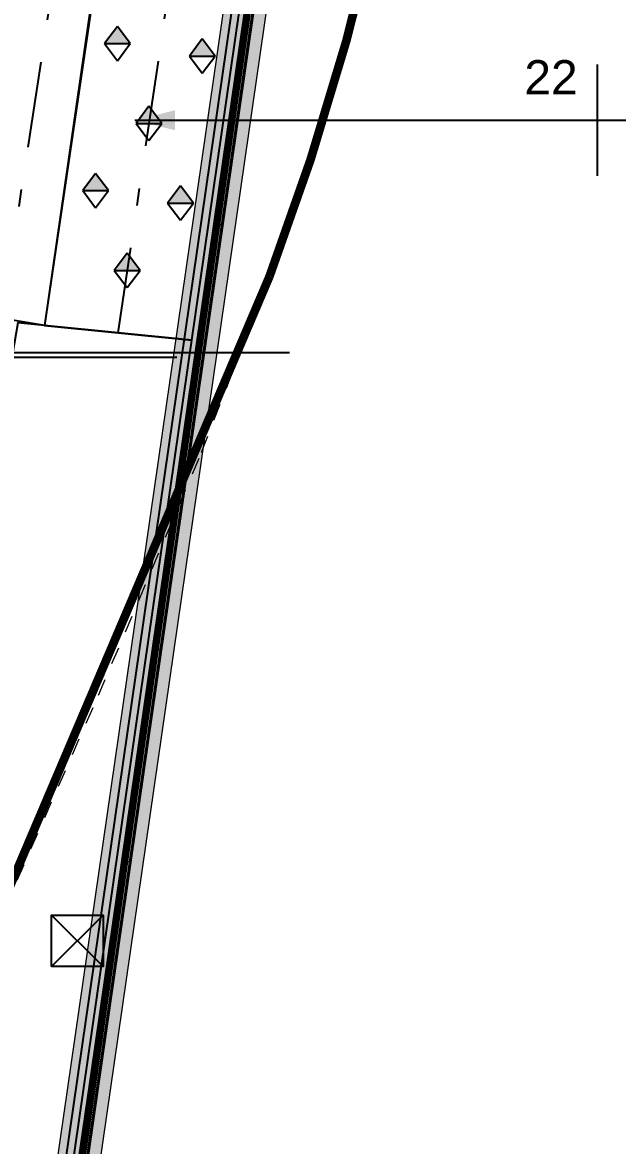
# Model space of a CAD drawing. Extents: x -14.2 to 52.3, y 2.5 to 90.9.
# Drawn here: x 44.26 to 47.72, y 20.09 to 26.63 of the extents above; entities that cross this region are included whole.
import ezdxf
from ezdxf.enums import TextEntityAlignment as Align

# ---------------------------------------------------------------- set-up
doc = ezdxf.new("R2010")
doc.units = 0
for name, pattern in [('DASHDOT', [1, 0.5, -0.25, 0, -0.25]), ('limpo_PINI-PSG-PE-0102-LAZ-R00$0$CENTER2', [28.575, 19.05, -3.175, 3.175, -3.175]), ('limpo_PINI-PSG-PE-0102-LAZ-R00$0$DAA_Traço Ponto', [10, 5, -2.5, 0, -2.5]), ('limpo_PINI-PSG-PE-0102-LAZ-R00$0$DASHDOT', [1, 0.5, -0.25, 0, -0.25]), ('limpo_PINI-PSG-PE-0102-LAZ-R00$0$HIDDEN', [0.375, 0.25, -0.125])]:
    doc.linetypes.add(name, pattern=pattern)
for name, color, linetype in [('CONTROL', 15, 'DASHDOT'), ('FOR_CONTROL', 2, 'Continuous'), ('LEGENDA', 2, 'Continuous'), ('limpo_PINI-PSG-PE-0102-LAZ-R00$0$PA_ESTR', 181, 'limpo_PINI-PSG-PE-0102-LAZ-R00$0$CENTER2'), ('limpo_PINI-PSG-PE-0102-LAZ-R00$0$PA_EXTE_1', 1, 'Continuous'), ('limpo_PINI-PSG-PE-0102-LAZ-R00$0$PA_EXTE_3', 3, 'Continuous'), ('limpo_PINI-PSG-PE-0102-LAZ-R00$0$PA_LIDER', 12, 'Continuous'), ('limpo_PINI-PSG-PE-0102-LAZ-R00$0$PA_PROJ_I', 2, 'limpo_PINI-PSG-PE-0102-LAZ-R00$0$DASHDOT'), ('limpo_PINI-PSG-PE-0102-LAZ-R00$0$PA_PROJ_S_AUX', 212, 'limpo_PINI-PSG-PE-0102-LAZ-R00$0$HIDDEN'), ('limpo_PINI-PSG-PE-0102-LAZ-R00$0$QUADROS', 1, 'Continuous'), ('limpo_PINI-PSG-PE-0102-LAZ-R00$0$XR_ARQT', 7, 'Continuous'), ('limpo_PINI-PSG-PE-0102-LAZ-R00$0$XR_ELET', 31, 'Continuous'), ('PLANTIO1', 2, 'Continuous'), ('XR_ARQT', 7, 'Continuous')]:
    doc.layers.add(name, color=color, linetype=linetype)
for name, color, linetype, lineweight in [('limpo_PINI-PSG-PE-0102-LAZ-R00$0$A-DETL', 1, 'Continuous', 5), ('limpo_PINI-PSG-PE-0102-LAZ-R00$0$A-GLAZ-CURT', 52, 'Continuous', 5), ('limpo_PINI-PSG-PE-0102-LAZ-R00$0$A-WALL', 1, 'Continuous', 5), ('limpo_PINI-PSG-PE-0102-LAZ-R00$0$S-BEAM', 12, 'Continuous', 5)]:
    doc.layers.add(name, color=color, linetype=linetype, lineweight=lineweight)
doc.styles.add('limpo_PINI-PSG-PE-0102-LAZ-R00$0$COTA', font='romans.shx', dxfattribs={"width": 1.25})
doc.styles.add('R80', font='arial.ttf', dxfattribs={"height": 0.2})
doc.dimstyles.new('limpo_PINI-PSG-PE-0102-LAZ-R00$0$PA100-ARQ_2', dxfattribs={"dimscale": 0.1, "dimtxt": 1.5, "dimasz": 1.25, "dimexe": 0, "dimexo": 2, "dimgap": 0.8, "dimtad": 1, "dimdec": 0, "dimlfac": 100, "dimdsep": 46, "dimtxsty": 'limpo_PINI-PSG-PE-0102-LAZ-R00$0$COTA', "dimblk": 'limpo_PINI-PSG-PE-0102-LAZ-R00$0$_Origin', "dimcen": 2.5, "dimclrd": 256, "dimclre": 256, "dimclrt": 2, "dimadec": 0, "dimazin": 0, "dimtfac": 1, "dimtdec": 0, "dimtix": 1, "dimtmove": 2, "dimatfit": 3, "dimldrblk": 'limpo_PINI-PSG-PE-0102-LAZ-R00$0$setaleader', "dimfxl": 0, "dimarcsym": 0})

# ---------------------------------------------------------------- blocks, each defined once
blk = doc.blocks.new('limpo_PINI-PSG-PE-0102-LAZ-R00$0$_Origin')
at = {"color": 0, "lineweight": -2}
blk.add_line((0, 0), (-1, 0), dxfattribs=at)
at = {"color": 14, "lineweight": -2}
blk.add_circle((0, 0), 0.5, dxfattribs=at)
blk = doc.blocks.new('limpo_PINI-PSG-PE-0102-LAZ-R00$0$setaleader')
h = blk.add_hatch(color=12)
h.paths.add_polyline_path([(-0.105, 0), (0, 0), (-1.054, 1.054), (-1.054, 0.685)])
h.paths.add_polyline_path([(0, 0), (-0.105, 0), (-1.054, -0.685), (-1.054, -1.054)])
at = {"color": 12}
blk.add_line((0, 0), (-1, 0), dxfattribs=at)
blk = doc.blocks.new('limpo_PINI-PSG-PE-0102-LAZ-R00$0$PINI-EST-PE-1101-TQR-R20_rvt-1-5PPE_008_LAZER__P_A_0_09_')
at = {"layer": 'limpo_PINI-PSG-PE-0102-LAZ-R00$0$S-BEAM'}
h = blk.add_hatch(color=10, dxfattribs=at)
h.paths.add_polyline_path([(36167.3, -5089.9), (37694.3, 5481.3), (37613.5, 5492.9), (36086.5, -5078.3), (36118.7, -5082.9)])
h.paths.add_polyline_path([(36042, -5071.8), (37568.9, 5499.4), (37446.8, 5517), (35919.9, -5054.2), (35925.2, -5055)])
at = {"layer": 'limpo_PINI-PSG-PE-0102-LAZ-R00$0$S-BEAM', "color": 55, "lineweight": 18}
for p, q in [((37446.8, 5517), (35919.9, -5054.2)), ((36167.3, -5089.9), (37694.3, 5481.3))]:
    blk.add_line(p, q, dxfattribs=at)
blk = doc.blocks.new('limpo_PINI-PSG-PE-0102-LAZ-R00$0$Parede básica _ DAA_GDC_VID_INFTY - ___-2044042-5PPE_008_LAZER__P_A_0_09_')
at = {"layer": 'limpo_PINI-PSG-PE-0102-LAZ-R00$0$A-WALL'}
for p, q in [((36074.2, -4848.6), (36252.9, -3611.5)), ((36118.7, -4855.1), (36297.4, -3617.9)), ((36252.9, -3611.5), (36267.8, -3613.6)), ((36282.6, -3615.8), (36297.4, -3617.9)), ((36089.1, -4850.8), (36074.2, -4848.6)), ((36118.7, -4855.1), (36103.9, -4852.9))]:
    blk.add_line(p, q, dxfattribs=at)
blk = doc.blocks.new('limpo_PINI-PSG-PE-0102-LAZ-R00$0$Parede básica _ DAA_GDC_VID_INFTY - ___-2044043-5PPE_008_LAZER__P_A_0_09_')
at = {"layer": 'limpo_PINI-PSG-PE-0102-LAZ-R00$0$A-WALL'}
for p, q in [((36252.9, -3611.5), (36431.6, -2374.3)), ((36297.4, -3617.9), (36476.1, -2380.7)), ((36431.6, -2374.3), (36446.5, -2376.5)), ((36461.3, -2378.6), (36476.1, -2380.7)), ((36267.8, -3613.6), (36252.9, -3611.5)), ((36297.4, -3617.9), (36282.6, -3615.8))]:
    blk.add_line(p, q, dxfattribs=at)
blk = doc.blocks.new('limpo_PINI-PSG-PE-0102-LAZ-R00$0$Parede básica _ DAA_GDC_VID_INFTY - ___-2044044-5PPE_008_LAZER__P_A_0_09_')
at = {"layer": 'limpo_PINI-PSG-PE-0102-LAZ-R00$0$A-WALL'}
for p, q in [((36431.6, -2374.3), (36610.3, -1137.2)), ((36476.1, -2380.7), (36654.8, -1143.6)), ((36610.3, -1137.2), (36625.2, -1139.3)), ((36640, -1141.4), (36654.8, -1143.6)), ((36446.5, -2376.5), (36431.6, -2374.3)), ((36476.1, -2380.7), (36461.3, -2378.6))]:
    blk.add_line(p, q, dxfattribs=at)
blk = doc.blocks.new('limpo_PINI-PSG-PE-0102-LAZ-R00$0$Parede básica _ DAA_GDC_VID_INFTY - ___-2044045-5PPE_008_LAZER__P_A_0_09_')
at = {"layer": 'limpo_PINI-PSG-PE-0102-LAZ-R00$0$A-WALL'}
for p, q in [((36610.3, -1137.2), (36789, 100)), ((36654.8, -1143.6), (36833.5, 93.6)), ((36789, 100), (36803.9, 97.9)), ((36818.7, 95.7), (36833.5, 93.6)), ((36625.2, -1139.3), (36610.3, -1137.2)), ((36654.8, -1143.6), (36640, -1141.4))]:
    blk.add_line(p, q, dxfattribs=at)
blk = doc.blocks.new('limpo_PINI-PSG-PE-0102-LAZ-R00$0$Parede básica _ DAA_GDC_VID_INFTY - ___-2044046-5PPE_008_LAZER__P_A_0_09_')
at = {"layer": 'limpo_PINI-PSG-PE-0102-LAZ-R00$0$A-WALL'}
for p, q in [((36789, 100), (36967.7, 1337.2)), ((36833.5, 93.6), (37012.2, 1330.7)), ((36967.7, 1337.2), (36982.6, 1335)), ((36997.4, 1332.9), (37012.2, 1330.7)), ((36803.9, 97.9), (36789, 100)), ((36833.5, 93.6), (36818.7, 95.7))]:
    blk.add_line(p, q, dxfattribs=at)
blk = doc.blocks.new('limpo_PINI-PSG-PE-0102-LAZ-R00$0$Parede básica _ DAA_GDC_VID_INFTY - ___-2044047-5PPE_008_LAZER__P_A_0_09_')
at = {"layer": 'limpo_PINI-PSG-PE-0102-LAZ-R00$0$A-WALL'}
for p, q in [((36967.7, 1337.2), (37146.4, 2574.3)), ((37012.2, 1330.7), (37190.9, 2567.9)), ((37146.4, 2574.3), (37161.3, 2572.2)), ((37176.1, 2570), (37190.9, 2567.9)), ((36982.6, 1335), (36967.7, 1337.2)), ((37012.2, 1330.7), (36997.4, 1332.9))]:
    blk.add_line(p, q, dxfattribs=at)
blk = doc.blocks.new('limpo_PINI-PSG-PE-0102-LAZ-R00$0$A$C745163c0')
at = {"layer": 'limpo_PINI-PSG-PE-0102-LAZ-R00$0$A-DETL', "color": 1, "linetype": 'limpo_PINI-PSG-PE-0102-LAZ-R00$0$DAA_Traço Ponto'}
for p, q in [((31750.4, 3903.7), (32118.8, 5075.3)), ((31216.6, 2521.4), (31750.4, 3903.7)), ((30616.4, 1104.9), (31216.6, 2521.4)), ((29336.9, -1805.1), (30616.4, 1104.9))]:
    blk.add_line(p, q, dxfattribs=at)
at = {"layer": 'limpo_PINI-PSG-PE-0102-LAZ-R00$0$A-WALL', "color": 170, "lineweight": 40}
for p, q in [((31838.7, 7561.5), (30766.5, 138.5)), ((30781.3, 136.4), (31853.5, 7559.4)), ((31317.4, 3847.9), (31302.6, 3850)), ((31138.7, 2610.7), (31123.9, 2612.9)), ((30960, 1373.6), (30945.2, 1375.7)), ((30766.5, 138.5), (29694.3, -7284.4)), ((29709.1, -7286.6), (30781.3, 136.4)), ((30781.3, 136.4), (30766.5, 138.5)), ((30602.6, -1100.8), (30587.8, -1098.6))]:
    blk.add_line(p, q, dxfattribs=at)
at = {"lineweight": 5}
blk.add_blockref('limpo_PINI-PSG-PE-0102-LAZ-R00$0$PINI-EST-PE-1101-TQR-R20_rvt-1-5PPE_008_LAZER__P_A_0_09_', (-5680, 2515), dxfattribs=at)
at = {"layer": 'limpo_PINI-PSG-PE-0102-LAZ-R00$0$A-GLAZ-CURT'}
for name in ['limpo_PINI-PSG-PE-0102-LAZ-R00$0$Parede básica _ DAA_GDC_VID_INFTY - ___-2044047-5PPE_008_LAZER__P_A_0_09_', 'limpo_PINI-PSG-PE-0102-LAZ-R00$0$Parede básica _ DAA_GDC_VID_INFTY - ___-2044046-5PPE_008_LAZER__P_A_0_09_', 'limpo_PINI-PSG-PE-0102-LAZ-R00$0$Parede básica _ DAA_GDC_VID_INFTY - ___-2044045-5PPE_008_LAZER__P_A_0_09_', 'limpo_PINI-PSG-PE-0102-LAZ-R00$0$Parede básica _ DAA_GDC_VID_INFTY - ___-2044044-5PPE_008_LAZER__P_A_0_09_', 'limpo_PINI-PSG-PE-0102-LAZ-R00$0$Parede básica _ DAA_GDC_VID_INFTY - ___-2044043-5PPE_008_LAZER__P_A_0_09_', 'limpo_PINI-PSG-PE-0102-LAZ-R00$0$Parede básica _ DAA_GDC_VID_INFTY - ___-2044042-5PPE_008_LAZER__P_A_0_09_']:
    blk.add_blockref(name, (-5680, 2515), dxfattribs=at)
blk = doc.blocks.new('*U465', base_point=(68.129, -63.0771))
for p, q in [((68.279, -62.9271), (67.979, -63.2271)), ((67.979, -62.9271), (68.279, -63.2271))]:
    blk.add_line(p, q)
blk.add_lwpolyline([(67.979, -63.2271), (67.979, -62.9271), (68.279, -62.9271), (68.279, -63.2271)], close=True)
blk = doc.blocks.new('limpo_PINI-PSG-PE-0102-LAZ-R00$0$A$Cf52f6f8c')
at = {"layer": 'limpo_PINI-PSG-PE-0102-LAZ-R00$0$QUADROS'}
blk.add_blockref('*U465', (32.4926, -0.3269), dxfattribs=at)
blk = doc.blocks.new('PL51')
at = {"layer": 'PLANTIO1'}
for p, q in [((0, 0.1), (-0.075, 0)), ((0.075, 0), (0, 0.1)), ((-0.075, 0), (0, -0.1)), ((-0.075, 0), (0.075, 0)), ((0, -0.1), (0.075, 0))]:
    blk.add_line(p, q, dxfattribs=at)
blk.add_lwpolyline([(-0.1068, -0.0181, 0.1, 0.1, 1), (-0.1068, -0.0181, 0, 0, 0)], format="xyseb", dxfattribs=at)
blk.add_solid([(0, 0.1), (-0.075, 0), (0.075, 0)], dxfattribs=at)
blk = doc.blocks.new('SETA')
blk.add_solid([(0, 0), (0.2338, -0.0585), (0.2338, 0.0585)])
blk = doc.blocks.new('limpo_PINI-PSG-PE-0102-LAZ-R00')
at = {"layer": 'limpo_PINI-PSG-PE-0102-LAZ-R00$0$XR_ARQT', "xscale": 0.001000000000038553, "yscale": 0.001000000000038553, "zscale": 0.001000000000038553}
blk.add_blockref('limpo_PINI-PSG-PE-0102-LAZ-R00$0$A$C745163c0', (14.124, 21.592), dxfattribs=at)
at = {"layer": 'limpo_PINI-PSG-PE-0102-LAZ-R00$0$PA_ESTR'}
blk.add_lwpolyline([(40.019, 24.6673), (45.1956, 24.667)], dxfattribs=at)
at = {"layer": 'limpo_PINI-PSG-PE-0102-LAZ-R00$0$PA_EXTE_1'}
for points in [[(-6.7966, 42.7351), (46.7943, 42.7351, -0.456882), (47.7939, 41.5807), (42.795, 6.9729, -0.372795), (41.4836, 5.8373), (17.2608, 5.8373)], [(-6.7966, 42.6851), (46.7943, 42.6851, -0.456882), (47.7444, 41.5878), (42.7455, 6.98, -0.372795), (41.4836, 5.8873), (17.2608, 5.8873)]]:
    blk.add_lwpolyline(points, format="xyb", dxfattribs=at)
at = {"layer": 'limpo_PINI-PSG-PE-0102-LAZ-R00$0$PA_EXTE_3'}
blk.add_lwpolyline([(42.6713, 6.9908), (47.5777, 40.9584), (47.6691, 41.6297, 0.389373), (46.988, 42.5886), (44.4259, 24.8518), (44.2284, 24.8841), (42.3783, 14.1273), (42.5265, 14.1233), (41.6816, 8.274, -0.372795), (40.1376, 6.937), (32.6429, 7.072), (16.4228, 7.072), (16.4228, 5.9623), (41.4808, 5.9623, 0.373473)], format="xyb", close=True, dxfattribs=at)
at = {"layer": 'limpo_PINI-PSG-PE-0102-LAZ-R00$0$PA_PROJ_I'}
blk.add_lwpolyline([(46.8923, 42.6966), (44.1075, 24.4471), (39.7432, 24.4471), (39.7432, 26.5793), (38.2698, 29.9304), (39.9175, 30.6548), (37.6989, 35.7008, 0.268396), (35.5094, 37.3043), (20.2865, 38.95, 0.074215), (17.4221, 38.8341), (11.0257, 37.613, -0.311638), (7.6057, 39.1221), (5.4071, 42.6999)], format="xyb", close=True, dxfattribs=at)
at = {"layer": 'limpo_PINI-PSG-PE-0102-LAZ-R00$0$PA_PROJ_S_AUX'}
blk.add_lwpolyline([(13.4339, 14.5672, 0.05, 0.05, 0), (21.6408, 14.562, 0.05, 0.05, -0.549162), (23.414, 11.7696, 0.05, 0.05, 0), (21.8955, 8.5327, 0.05, 0.05, 0.549369), (22.9095, 6.937, 0.05, 0.05, 0), (40.1376, 6.937, 0.05, 0.05, 0.372795), (41.6816, 8.274, 0.05, 0.05, 0), (43.4609, 19.7869, 0.05, 0.05, 0), (45.7356, 25.1364, 0.05, 0.05, 0.034181), (46.3603, 27.2114, 0.05, 0.05, 0.368315), (45.1626, 29.4847, 0.05, 0.05, 0.076494), (21.8264, 33.4515, 0.05, 0.05, 0.105248), (19.4187, 32.939, 0.05, 0.05, 0), (10.8328, 28.7025, 0.05, 0.05, 0.246748), (10.329, 27.7438, 0.05, 0.05, 0), (10.329, 27.565, 0, 0, 0)], format="xyseb", dxfattribs=at)
at = {"layer": 'limpo_PINI-PSG-PE-0102-LAZ-R00$0$XR_ELET'}
blk.add_blockref('limpo_PINI-PSG-PE-0102-LAZ-R00$0$A$Cf52f6f8c', (12.124, 21.592), dxfattribs=at)
at = {"layer": 'limpo_PINI-PSG-PE-0102-LAZ-R00$0$PA_LIDER'}
blk.add_leader([(43.5668, 24.6933), (45.8533, 24.6933)], dimstyle='limpo_PINI-PSG-PE-0102-LAZ-R00$0$PA100-ARQ_2', override={"dimgap": 0.8, "dimtad": 0}, dxfattribs=at)

msp = doc.modelspace()

# ---------------------------------------------------------------- linework, layer by layer
at = {"layer": 'CONTROL'}
msp.add_lwpolyline([(44.8127, 24.8261), (45.7677, 31.284)], dxfattribs=at)
at = {"layer": 'FOR_CONTROL'}
for points in [[(46.1719, 31.2256), (45.336, 31.3464), (44.3841, 24.8689), (45.2413, 24.7833)], [(45.2413, 24.7833), (44.3841, 24.8689), (44.2284, 24.8841), (42.3783, 14.1273), (42.5265, 14.1233), (42.5281, 14.1232), (43.6776, 13.9572)], [(45.2413, 24.7833), (44.3841, 24.8689), (44.2284, 24.8841), (42.3783, 14.1273), (42.5265, 14.1233), (42.5281, 14.1232), (43.6776, 13.9572)]]:
    msp.add_lwpolyline(points, close=True, dxfattribs=at)
at = {"layer": 'LEGENDA'}
for p, q in [((47.6022, 26.3884), (47.6022, 25.7404)), ((44.9107, 26.0644), (46.5485, 26.0644)), ((46.5485, 26.0644), (46.9462, 26.0644)), ((46.9462, 26.0644), (48.4382, 26.0644))]:
    msp.add_line(p, q, dxfattribs=at)

# ---------------------------------------------------------------- block references
msp.add_blockref('SETA', (44.9107, 26.0644), dxfattribs=at)
at = {"layer": 'PLANTIO1'}
for p in [(44.8079, 26.5109), (45.3026, 26.4378), (44.9919, 26.046), (44.6813, 25.6542), (45.1759, 25.5811), (44.8652, 25.1893)]:
    msp.add_blockref('PL51', p, dxfattribs=at)

# ---------------------------------------------------------------- texts
at = {"layer": 'LEGENDA', "style": 'R80'}
msp.add_text('22', height=0.2, dxfattribs=at).set_placement((47.489, 26.1544), align=Align.BOTTOM_RIGHT)

# ---------------------------------------------------------------- next in the draw order: block references
at = {"layer": 'XR_ARQT'}
msp.add_blockref('limpo_PINI-PSG-PE-0102-LAZ-R00', (-0.0418, 0.017), dxfattribs=at)

doc.saveas('drawing.dxf')
